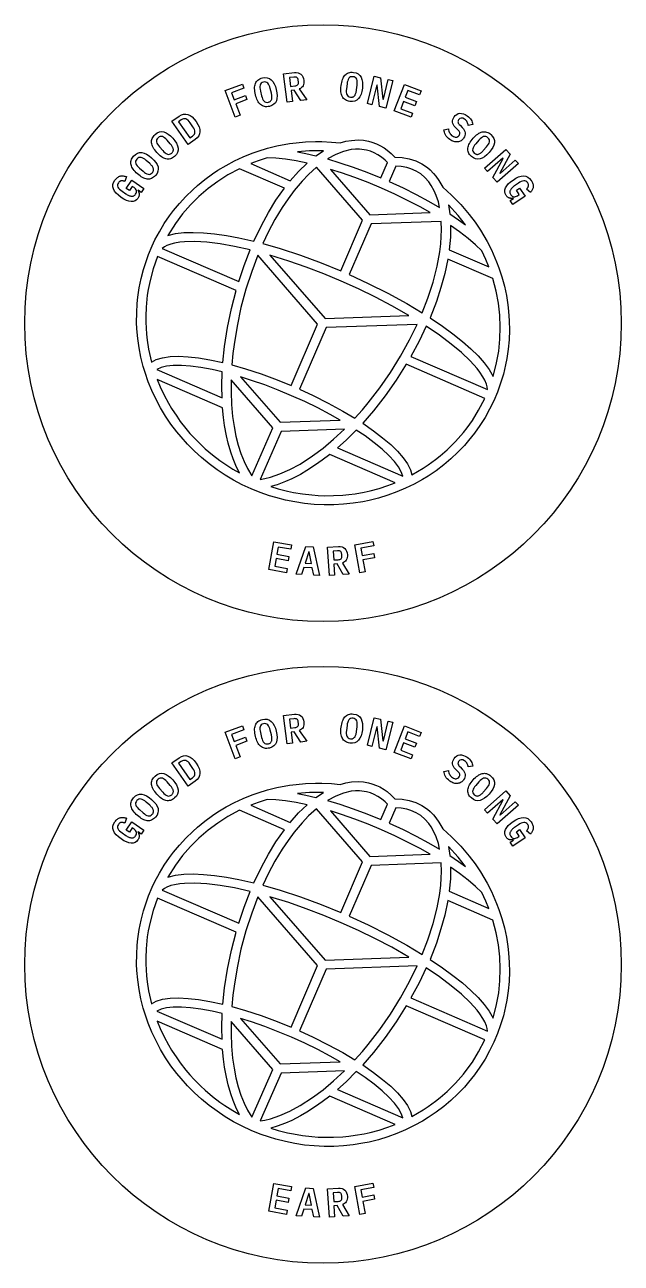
# Model space of a CAD drawing. Header units: millimetres. Extents: x 0 to 600, y 0 to 400.
# Drawn here: x 96 to 136, y 96 to 179 of the extents above; entities that cross this region are included whole.
import ezdxf

# ---------------------------------------------------------------- set-up
doc = ezdxf.new("R2010")
doc.units = ezdxf.units.MM
for name, color, linetype in [('CUT', 7, 'Continuous'), ('ENGRAVE_BACK_MIRRORED', 7, 'Continuous'), ('ENGRAVE_FRONT', 7, 'Continuous')]:
    doc.layers.add(name, color=color, linetype=linetype)

msp = doc.modelspace()

# ---------------------------------------------------------------- linework, layer by layer
at = {"layer": 'CUT'}
for centre in [(116, 159), (116, 116)]:
    msp.add_circle(centre, 20, dxfattribs=at)
at = {"layer": 'ENGRAVE_BACK_MIRRORED'}
for points in [[(127.992, 162.107), (128.16, 161.486), (128.295, 160.859), (128.396, 160.226), (128.445, 159.797), (128.49, 159.16), (128.499, 158.522), (128.475, 157.891), (128.417, 157.258), (128.324, 156.629), (128.243, 156.208), (128.094, 155.591), (127.912, 154.983), (127.697, 154.386), (127.452, 153.807), (127.174, 153.238), (126.865, 152.684), (126.526, 152.147), (126.158, 151.629), (125.763, 151.132), (125.48, 150.808), (125.045, 150.351), (124.58, 149.914), (124.092, 149.502), (123.582, 149.116), (123.052, 148.758), (122.682, 148.531), (122.12, 148.22), (121.541, 147.939), (120.947, 147.688), (120.345, 147.469), (119.726, 147.28), (119.096, 147.124), (118.667, 147.036), (118.024, 146.934), (117.376, 146.866), (116.724, 146.83), (116.071, 146.828), (115.417, 146.859), (114.77, 146.922), (114.121, 147.019), (113.477, 147.149), (112.84, 147.311), (112.416, 147.439), (111.795, 147.654), (111.187, 147.899), (110.588, 148.177), (110.006, 148.484), (109.441, 148.819), (108.894, 149.182), (108.366, 149.572), (107.858, 149.988), (107.377, 150.425), (106.916, 150.888), (106.479, 151.374), (106.199, 151.714), (105.807, 152.235), (105.442, 152.773), (105.109, 153.325), (104.803, 153.896), (104.527, 154.482), (104.283, 155.079), (104.071, 155.688), (103.947, 156.104), (103.79, 156.727), (103.667, 157.351), (103.577, 157.985), (103.522, 158.622), (103.503, 159.053), (103.505, 159.69), (103.54, 160.32), (103.584, 160.748), (103.676, 161.377), (103.802, 161.994), (103.962, 162.608), (104.155, 163.212), (104.303, 163.614), (104.548, 164.193), (104.733, 164.579), (105.029, 165.133), (105.358, 165.676), (105.716, 166.2), (105.974, 166.543), (106.375, 167.029), (106.806, 167.498), (107.262, 167.943), (107.584, 168.229), (108.075, 168.629), (108.592, 169.006), (108.953, 169.245), (109.503, 169.576), (110.071, 169.877), (110.65, 170.146), (111.249, 170.387), (111.66, 170.533), (112.28, 170.721), (112.904, 170.876), (113.761, 171.035), (114.192, 171.092), (114.836, 171.15), (115.488, 171.174), (115.929, 171.172), (116.578, 171.142), (117.161, 171.086), (117.542, 171.19), (117.907, 171.253), (118.364, 171.279), (118.719, 171.256), (119.046, 171.199), (119.277, 171.137), (119.588, 171.022), (119.806, 170.919), (120.099, 170.747), (120.301, 170.605), (120.571, 170.38), (120.825, 170.128), (121.303, 170.104), (121.773, 170.021), (122.216, 169.881), (122.629, 169.682), (123.007, 169.427), (123.182, 169.279), (123.419, 169.041), (123.575, 168.853), (123.775, 168.569), (124.028, 168.109), (124.627, 167.572), (125.233, 166.952), (125.798, 166.29), (126.193, 165.765), (126.555, 165.231), (126.782, 164.862), (126.999, 164.482), (127.292, 163.91), (127.641, 163.116), (127.793, 162.714), (127.992, 162.107)], [(116.032, 170.556), (115.084, 170.549), (114.285, 170.485), (114.846, 170.374), (115.529, 170.215), (116.032, 170.556)], [(120.33, 169.759), (120.161, 169.924), (119.927, 170.118), (119.685, 170.283), (119.435, 170.418), (119.178, 170.524), (118.913, 170.6), (118.456, 170.663), (118.171, 170.661), (117.878, 170.63), (117.375, 170.511), (116.855, 170.306), (116.309, 170.006), (117.129, 169.758), (118.032, 169.454), (118.947, 169.114), (119.886, 168.733), (120.33, 169.759)], [(113.417, 168.047), (110.401, 169.355), (109.626, 168.939), (108.942, 168.503), (108.293, 168.02), (107.681, 167.494), (107.109, 166.927), (106.581, 166.321), (106.098, 165.679), (105.593, 164.884), (106.111, 165.006), (106.67, 165.071), (107.293, 165.089), (107.979, 165.061), (108.722, 164.989), (109.52, 164.873), (110.364, 164.715), (111.361, 164.487), (111.869, 165.546), (112.344, 166.416), (112.848, 167.235), (113.417, 168.047)], [(114.933, 169.727), (114.207, 169.876), (113.489, 169.99), (112.834, 170.057), (112.259, 170.077), (111.658, 169.883), (111.16, 169.694), (113.809, 168.546), (114.367, 169.177), (114.933, 169.727)], [(111.964, 164.332), (113.122, 163.997), (114.488, 163.549), (115.876, 163.037), (117.185, 162.505), (118.657, 165.899), (115.559, 169.458), (115.027, 168.974), (114.599, 168.524), (114.073, 167.895), (113.661, 167.341), (113.262, 166.745), (112.781, 165.946), (112.326, 165.092), (111.964, 164.332)], [(120.448, 168.489), (121.368, 168.064), (122.241, 167.629), (123.081, 167.177), (123.822, 166.749), (123.735, 167.125), (123.592, 167.568), (123.462, 167.872), (123.26, 168.236), (123.089, 168.48), (122.834, 168.764), (122.551, 169.003), (122.239, 169.196), (121.898, 169.345), (121.623, 169.426), (121.232, 169.495), (120.893, 169.515), (120.448, 168.489)], [(123.184, 166.413), (122.513, 166.79), (121.677, 167.228), (120.811, 167.649), (119.924, 168.05), (119.025, 168.424), (118.125, 168.768), (117.234, 169.079), (116.5, 169.311), (119.15, 166.266), (123.184, 166.413)], [(125.555, 165.599), (125.056, 166.225), (124.413, 166.922), (124.508, 166.322), (125.091, 165.932), (125.555, 165.599)], [(123.826, 163.782), (123.894, 164.328), (123.932, 164.801), (123.948, 165.258), (123.935, 165.826), (119.22, 165.655), (117.748, 162.261), (119.032, 161.669), (120.354, 161.006), (121.615, 160.315), (122.651, 159.698), (123.025, 160.667), (123.379, 161.76), (123.65, 162.821), (123.826, 163.782)], [(127.114, 162.777), (126.912, 163.27), (126.643, 163.841), (126.235, 164.247), (125.739, 164.679), (125.164, 165.125), (124.559, 165.553), (124.544, 164.764), (124.466, 163.926), (127.114, 162.777)], [(111.115, 163.916), (110.071, 164.148), (109.104, 164.318), (108.215, 164.427), (107.415, 164.474), (106.715, 164.459), (106.406, 164.429), (106.039, 164.368), (105.8, 164.306), (105.531, 164.206), (105.368, 164.12), (105.216, 164.01), (110.345, 161.786), (110.71, 162.873), (111.115, 163.916)], [(110.832, 161.28), (110.5, 160.045), (110.234, 158.808), (110.034, 157.573), (109.959, 156.961), (109.89, 156.205), (110.801, 155.942), (111.849, 155.599), (112.916, 155.205), (113.855, 154.824), (115.642, 158.945), (111.629, 163.554), (111.217, 162.469), (110.832, 161.28)], [(117.223, 161.821), (116.047, 162.311), (114.87, 162.761), (113.705, 163.167), (112.435, 163.563), (116.135, 159.312), (121.767, 159.516), (120.611, 160.173), (119.518, 160.746), (118.384, 161.298), (117.223, 161.821)], [(104.503, 156.395), (104.811, 156.557), (105.243, 156.688), (105.741, 156.761), (106.319, 156.782), (106.956, 156.752), (107.661, 156.673), (108.418, 156.546), (109.286, 156.358), (109.398, 157.447), (109.592, 158.712), (109.854, 159.977), (110.169, 161.194), (104.909, 163.475), (104.609, 162.632), (104.4, 161.858), (104.28, 161.268), (104.218, 160.871), (104.137, 160.072), (104.114, 159.468), (104.117, 159.065), (104.165, 158.259), (104.211, 157.857), (104.307, 157.256), (104.503, 156.395)], [(123.176, 159.365), (124.024, 158.792), (124.716, 158.285), (125.347, 157.781), (125.907, 157.288), (126.396, 156.807), (126.809, 156.339), (127.143, 155.887), (127.408, 155.426), (127.643, 156.338), (127.782, 157.129), (127.863, 157.928), (127.887, 158.733), (127.852, 159.54), (127.76, 160.344), (127.611, 161.141), (127.386, 161.991), (124.369, 163.299), (124.166, 162.328), (123.912, 161.401), (123.602, 160.459), (123.176, 159.365)], [(121.197, 156.786), (121.801, 157.88), (122.312, 158.922), (116.204, 158.701), (114.418, 154.58), (115.339, 154.155), (116.355, 153.645), (117.322, 153.115), (118.136, 152.629), (118.641, 153.196), (119.037, 153.67), (119.801, 154.66), (120.522, 155.7), (121.197, 156.786)], [(127.028, 154.553), (127.005, 154.739), (126.956, 154.917), (126.845, 155.182), (126.726, 155.399), (126.521, 155.708), (126.331, 155.954), (125.864, 156.475), (125.283, 157.027), (124.596, 157.601), (123.811, 158.191), (122.927, 158.795), (122.443, 157.786), (121.899, 156.777), (127.028, 154.553)], [(109.246, 155.737), (108.557, 155.893), (107.81, 156.03), (107.122, 156.121), (106.503, 156.164), (105.959, 156.161), (105.502, 156.113), (105.139, 156.025), (104.867, 155.9), (109.231, 154.007), (109.219, 154.781), (109.246, 155.737)], [(118.661, 152.294), (119.391, 151.789), (120.001, 151.322), (120.541, 150.862), (120.998, 150.418), (121.378, 149.981), (121.665, 149.568), (121.865, 149.163), (121.957, 148.828), (122.72, 149.273), (123.058, 149.497), (123.548, 149.855), (123.864, 150.107), (124.319, 150.506), (124.891, 151.073), (125.419, 151.679), (125.666, 151.996), (126.015, 152.486), (126.437, 153.168), (126.847, 153.963), (121.587, 156.243), (120.914, 155.182), (120.169, 154.126), (119.379, 153.12), (118.661, 152.294)], [(104.886, 155.223), (105.088, 154.73), (105.35, 154.174), (105.641, 153.63), (105.851, 153.276), (106.188, 152.758), (106.429, 152.422), (106.811, 151.933), (107.08, 151.618), (107.36, 151.312), (107.799, 150.87), (108.105, 150.588), (108.581, 150.184), (109.078, 149.804), (109.419, 149.565), (109.947, 149.228), (110.401, 148.967), (110.205, 149.356), (109.975, 149.902), (109.819, 150.348), (109.642, 150.966), (109.527, 151.462), (109.403, 152.145), (109.331, 152.685), (109.27, 153.322), (104.886, 155.223)], [(110.47, 155.402), (113.12, 152.357), (117.154, 152.504), (116.482, 152.881), (115.647, 153.319), (114.781, 153.741), (113.893, 154.141), (112.994, 154.515), (112.095, 154.859), (111.204, 155.17), (110.47, 155.402)], [(109.869, 153.549), (109.94, 152.754), (110.036, 152.073), (110.162, 151.428), (110.316, 150.821), (110.498, 150.256), (110.706, 149.736), (110.938, 149.263), (111.234, 148.779), (112.626, 151.99), (109.839, 155.193), (109.835, 154.395), (109.869, 153.549)], [(111.797, 148.535), (112.108, 148.591), (112.476, 148.683), (113.115, 148.899), (113.78, 149.193), (114.464, 149.563), (115.301, 150.104), (116.007, 150.632), (116.712, 151.226), (117.432, 151.9), (113.189, 151.746), (111.797, 148.535)], [(121.347, 148.754), (121.252, 149.038), (121.068, 149.364), (120.791, 149.731), (120.422, 150.129), (119.967, 150.552), (119.43, 150.992), (118.82, 151.443), (118.235, 151.839), (117.556, 151.167), (116.982, 150.647), (121.347, 148.754)], [(116.456, 150.206), (115.949, 149.815), (115.505, 149.499), (114.923, 149.123), (114.482, 148.868), (113.909, 148.574), (113.477, 148.383), (112.922, 148.178), (112.504, 148.055), (113.004, 147.902), (113.611, 147.747), (114.019, 147.662), (114.636, 147.559), (115.256, 147.487), (115.671, 147.457), (116.086, 147.441), (116.709, 147.443), (117.329, 147.477), (117.741, 147.518), (118.15, 147.572), (118.76, 147.679), (119.162, 147.768), (119.757, 147.927), (120.342, 148.117), (120.84, 148.306), (116.456, 150.206)], [(127.992, 119.107), (128.16, 118.486), (128.295, 117.859), (128.396, 117.226), (128.445, 116.797), (128.49, 116.16), (128.499, 115.522), (128.475, 114.891), (128.417, 114.258), (128.324, 113.629), (128.243, 113.208), (128.094, 112.591), (127.912, 111.983), (127.697, 111.386), (127.452, 110.807), (127.174, 110.238), (126.865, 109.684), (126.526, 109.147), (126.158, 108.629), (125.763, 108.132), (125.48, 107.808), (125.045, 107.351), (124.58, 106.914), (124.092, 106.502), (123.582, 106.116), (123.052, 105.758), (122.682, 105.531), (122.12, 105.22), (121.541, 104.939), (120.947, 104.688), (120.345, 104.469), (119.726, 104.28), (119.096, 104.124), (118.667, 104.036), (118.024, 103.934), (117.376, 103.866), (116.724, 103.83), (116.071, 103.828), (115.417, 103.859), (114.77, 103.922), (114.121, 104.019), (113.477, 104.149), (112.84, 104.311), (112.416, 104.439), (111.795, 104.654), (111.187, 104.899), (110.588, 105.177), (110.006, 105.484), (109.441, 105.819), (108.894, 106.182), (108.366, 106.572), (107.858, 106.988), (107.377, 107.425), (106.916, 107.888), (106.479, 108.374), (106.199, 108.714), (105.807, 109.235), (105.442, 109.773), (105.109, 110.325), (104.803, 110.896), (104.527, 111.482), (104.283, 112.079), (104.071, 112.688), (103.947, 113.104), (103.79, 113.727), (103.667, 114.351), (103.577, 114.985), (103.522, 115.622), (103.503, 116.053), (103.505, 116.69), (103.54, 117.32), (103.584, 117.748), (103.676, 118.377), (103.802, 118.994), (103.962, 119.608), (104.155, 120.212), (104.303, 120.614), (104.548, 121.193), (104.733, 121.579), (105.029, 122.133), (105.358, 122.676), (105.716, 123.2), (105.974, 123.543), (106.375, 124.029), (106.806, 124.498), (107.262, 124.943), (107.584, 125.229), (108.075, 125.629), (108.592, 126.006), (108.953, 126.245), (109.503, 126.576), (110.071, 126.877), (110.65, 127.146), (111.249, 127.387), (111.66, 127.533), (112.28, 127.721), (112.904, 127.876), (113.761, 128.035), (114.192, 128.092), (114.836, 128.15), (115.488, 128.174), (115.929, 128.172), (116.578, 128.142), (117.161, 128.086), (117.542, 128.19), (117.907, 128.253), (118.364, 128.279), (118.719, 128.256), (119.046, 128.199), (119.277, 128.137), (119.588, 128.022), (119.806, 127.919), (120.099, 127.747), (120.301, 127.605), (120.571, 127.38), (120.825, 127.128), (121.303, 127.104), (121.773, 127.021), (122.216, 126.881), (122.629, 126.682), (123.007, 126.427), (123.182, 126.279), (123.419, 126.041), (123.575, 125.853), (123.775, 125.569), (124.028, 125.109), (124.627, 124.572), (125.233, 123.952), (125.798, 123.29), (126.193, 122.765), (126.555, 122.231), (126.782, 121.862), (126.999, 121.482), (127.292, 120.91), (127.641, 120.116), (127.793, 119.714), (127.992, 119.107)], [(114.933, 126.727), (114.207, 126.876), (113.489, 126.99), (112.834, 127.057), (112.259, 127.077), (111.658, 126.883), (111.16, 126.694), (113.809, 125.546), (114.367, 126.177), (114.933, 126.727)], [(116.032, 127.556), (115.084, 127.549), (114.285, 127.485), (114.846, 127.374), (115.529, 127.215), (116.032, 127.556)], [(120.33, 126.759), (120.161, 126.924), (119.927, 127.118), (119.685, 127.283), (119.435, 127.418), (119.178, 127.524), (118.913, 127.6), (118.456, 127.663), (118.171, 127.661), (117.878, 127.63), (117.375, 127.511), (116.855, 127.306), (116.309, 127.006), (117.129, 126.758), (118.032, 126.454), (118.947, 126.114), (119.886, 125.733), (120.33, 126.759)], [(113.417, 125.047), (110.401, 126.355), (109.626, 125.939), (108.942, 125.503), (108.293, 125.02), (107.681, 124.494), (107.109, 123.927), (106.581, 123.321), (106.098, 122.679), (105.593, 121.884), (106.111, 122.006), (106.67, 122.071), (107.293, 122.089), (107.979, 122.061), (108.722, 121.989), (109.52, 121.873), (110.364, 121.715), (111.361, 121.487), (111.869, 122.546), (112.344, 123.416), (112.848, 124.235), (113.417, 125.047)], [(111.964, 121.332), (113.122, 120.997), (114.488, 120.549), (115.876, 120.037), (117.185, 119.505), (118.657, 122.899), (115.559, 126.458), (115.027, 125.974), (114.599, 125.524), (114.073, 124.895), (113.661, 124.341), (113.262, 123.745), (112.781, 122.946), (112.326, 122.092), (111.964, 121.332)], [(123.184, 123.413), (122.513, 123.79), (121.677, 124.228), (120.811, 124.649), (119.924, 125.05), (119.025, 125.424), (118.125, 125.768), (117.234, 126.079), (116.5, 126.311), (119.15, 123.266), (123.184, 123.413)], [(120.448, 125.489), (121.368, 125.064), (122.241, 124.629), (123.081, 124.177), (123.822, 123.749), (123.735, 124.125), (123.592, 124.568), (123.462, 124.872), (123.26, 125.236), (123.089, 125.48), (122.834, 125.764), (122.551, 126.003), (122.239, 126.196), (121.898, 126.345), (121.623, 126.426), (121.232, 126.495), (120.893, 126.515), (120.448, 125.489)], [(125.555, 122.599), (125.056, 123.225), (124.413, 123.922), (124.508, 123.322), (125.091, 122.932), (125.555, 122.599)], [(123.826, 120.782), (123.894, 121.328), (123.932, 121.801), (123.948, 122.258), (123.935, 122.826), (119.22, 122.655), (117.748, 119.261), (119.032, 118.669), (120.354, 118.006), (121.615, 117.315), (122.651, 116.698), (123.025, 117.667), (123.379, 118.76), (123.65, 119.821), (123.826, 120.782)], [(127.114, 119.777), (126.912, 120.27), (126.643, 120.841), (126.235, 121.247), (125.739, 121.679), (125.164, 122.125), (124.559, 122.553), (124.544, 121.764), (124.466, 120.926), (127.114, 119.777)], [(111.115, 120.916), (110.071, 121.148), (109.104, 121.318), (108.215, 121.427), (107.415, 121.474), (106.715, 121.459), (106.406, 121.429), (106.039, 121.368), (105.8, 121.306), (105.531, 121.206), (105.368, 121.12), (105.216, 121.01), (110.345, 118.786), (110.71, 119.873), (111.115, 120.916)], [(104.503, 113.395), (104.811, 113.557), (105.243, 113.688), (105.741, 113.761), (106.319, 113.782), (106.956, 113.752), (107.661, 113.673), (108.418, 113.546), (109.286, 113.358), (109.398, 114.447), (109.592, 115.712), (109.854, 116.977), (110.169, 118.194), (104.909, 120.475), (104.609, 119.632), (104.4, 118.858), (104.28, 118.268), (104.218, 117.871), (104.137, 117.072), (104.114, 116.468), (104.117, 116.065), (104.165, 115.259), (104.211, 114.857), (104.307, 114.256), (104.503, 113.395)], [(110.832, 118.28), (110.5, 117.045), (110.234, 115.808), (110.034, 114.573), (109.959, 113.961), (109.89, 113.205), (110.801, 112.942), (111.849, 112.599), (112.916, 112.205), (113.855, 111.824), (115.642, 115.945), (111.629, 120.554), (111.217, 119.469), (110.832, 118.28)], [(117.223, 118.821), (116.047, 119.311), (114.87, 119.761), (113.705, 120.167), (112.435, 120.563), (116.135, 116.312), (121.767, 116.516), (120.611, 117.173), (119.518, 117.746), (118.384, 118.298), (117.223, 118.821)], [(123.176, 116.365), (124.024, 115.792), (124.716, 115.285), (125.347, 114.781), (125.907, 114.288), (126.396, 113.807), (126.809, 113.339), (127.143, 112.887), (127.408, 112.426), (127.643, 113.338), (127.782, 114.129), (127.863, 114.928), (127.887, 115.733), (127.852, 116.54), (127.76, 117.344), (127.611, 118.141), (127.386, 118.991), (124.369, 120.299), (124.166, 119.328), (123.912, 118.401), (123.602, 117.459), (123.176, 116.365)], [(121.197, 113.786), (121.801, 114.88), (122.312, 115.922), (116.204, 115.701), (114.418, 111.58), (115.339, 111.155), (116.355, 110.645), (117.322, 110.115), (118.136, 109.629), (118.641, 110.196), (119.037, 110.67), (119.801, 111.66), (120.522, 112.7), (121.197, 113.786)], [(127.028, 111.553), (127.005, 111.739), (126.956, 111.917), (126.845, 112.182), (126.726, 112.399), (126.521, 112.708), (126.331, 112.954), (125.864, 113.475), (125.283, 114.027), (124.596, 114.601), (123.811, 115.191), (122.927, 115.795), (122.443, 114.786), (121.899, 113.777), (127.028, 111.553)], [(109.246, 112.737), (108.557, 112.893), (107.81, 113.03), (107.122, 113.121), (106.503, 113.164), (105.959, 113.161), (105.502, 113.113), (105.139, 113.025), (104.867, 112.9), (109.231, 111.007), (109.219, 111.781), (109.246, 112.737)], [(118.661, 109.294), (119.391, 108.789), (120.001, 108.322), (120.541, 107.862), (120.998, 107.418), (121.378, 106.981), (121.665, 106.568), (121.865, 106.163), (121.957, 105.828), (122.72, 106.273), (123.058, 106.497), (123.548, 106.855), (123.864, 107.107), (124.319, 107.506), (124.891, 108.073), (125.419, 108.679), (125.666, 108.996), (126.015, 109.486), (126.437, 110.168), (126.847, 110.963), (121.587, 113.243), (120.914, 112.182), (120.169, 111.126), (119.379, 110.12), (118.661, 109.294)], [(104.886, 112.223), (105.088, 111.73), (105.35, 111.174), (105.641, 110.63), (105.851, 110.276), (106.188, 109.758), (106.429, 109.422), (106.811, 108.933), (107.08, 108.618), (107.36, 108.312), (107.799, 107.87), (108.105, 107.588), (108.581, 107.184), (109.078, 106.804), (109.419, 106.565), (109.947, 106.228), (110.401, 105.967), (110.205, 106.356), (109.975, 106.902), (109.819, 107.348), (109.642, 107.966), (109.527, 108.462), (109.403, 109.145), (109.331, 109.685), (109.27, 110.322), (104.886, 112.223)], [(109.869, 110.549), (109.94, 109.754), (110.036, 109.073), (110.162, 108.428), (110.316, 107.821), (110.498, 107.256), (110.706, 106.736), (110.938, 106.263), (111.234, 105.779), (112.626, 108.99), (109.839, 112.193), (109.835, 111.395), (109.869, 110.549)], [(110.47, 112.402), (113.12, 109.357), (117.154, 109.504), (116.482, 109.881), (115.647, 110.319), (114.781, 110.741), (113.893, 111.141), (112.994, 111.515), (112.095, 111.859), (111.204, 112.17), (110.47, 112.402)], [(111.797, 105.535), (112.108, 105.591), (112.476, 105.683), (113.115, 105.899), (113.78, 106.193), (114.464, 106.563), (115.301, 107.104), (116.007, 107.632), (116.712, 108.226), (117.432, 108.9), (113.189, 108.746), (111.797, 105.535)], [(121.347, 105.754), (121.252, 106.038), (121.068, 106.364), (120.791, 106.731), (120.422, 107.129), (119.967, 107.552), (119.43, 107.992), (118.82, 108.443), (118.235, 108.839), (117.556, 108.167), (116.982, 107.647), (121.347, 105.754)], [(116.456, 107.206), (115.949, 106.815), (115.505, 106.499), (114.923, 106.123), (114.482, 105.868), (113.909, 105.574), (113.477, 105.383), (112.922, 105.178), (112.504, 105.055), (113.004, 104.902), (113.611, 104.747), (114.019, 104.662), (114.636, 104.559), (115.256, 104.487), (115.671, 104.457), (116.086, 104.441), (116.709, 104.443), (117.329, 104.477), (117.741, 104.518), (118.15, 104.572), (118.76, 104.679), (119.162, 104.768), (119.757, 104.927), (120.342, 105.117), (120.84, 105.306), (116.456, 107.206)]]:
    msp.add_lwpolyline(points, close=True, dxfattribs=at)
at = {"layer": 'ENGRAVE_FRONT'}
for points in [[(111.707, 173.767), (111.659, 173.838), (111.615, 173.917), (111.574, 174.004), (111.537, 174.099), (111.504, 174.201), (111.474, 174.311), (111.449, 174.421), (111.431, 174.527), (111.42, 174.628), (111.415, 174.724), (111.417, 174.816), (111.427, 174.901), (111.443, 174.981), (111.468, 175.056), (111.499, 175.124), (111.539, 175.187), (111.585, 175.244), (111.64, 175.296), (111.702, 175.341), (111.772, 175.38), (111.85, 175.412), (111.935, 175.438), (112.107, 175.463), (112.263, 175.452), (112.402, 175.403), (112.526, 175.317), (112.634, 175.197), (112.727, 175.047), (112.806, 174.867), (112.869, 174.656), (112.911, 174.44), (112.926, 174.244), (112.913, 174.068), (112.874, 173.911), (112.804, 173.778), (112.703, 173.67), (112.571, 173.587), (112.407, 173.53), (112.319, 173.512), (112.235, 173.504), (112.155, 173.506), (112.079, 173.517), (112.007, 173.538), (111.939, 173.566), (111.875, 173.604), (111.815, 173.65), (111.759, 173.704), (111.707, 173.767)], [(112.576, 174.095), (112.578, 174.141), (112.576, 174.19), (112.571, 174.241), (112.564, 174.295), (112.553, 174.351), (112.54, 174.409), (112.462, 174.724), (112.43, 174.835), (112.392, 174.932), (112.347, 175.014), (112.297, 175.081), (112.239, 175.131), (112.171, 175.159), (112.093, 175.167), (112.005, 175.155), (111.922, 175.125), (111.857, 175.082), (111.81, 175.025), (111.782, 174.954), (111.768, 174.871), (111.767, 174.778), (111.778, 174.674), (111.802, 174.561), (111.88, 174.243), (111.913, 174.132), (111.951, 174.035), (111.995, 173.953), (112.046, 173.886), (112.104, 173.837), (112.172, 173.808), (112.25, 173.8), (112.337, 173.812), (112.381, 173.826), (112.42, 173.842), (112.455, 173.863), (112.484, 173.887), (112.51, 173.914), (112.531, 173.944), (112.548, 173.977), (112.561, 174.014), (112.57, 174.053), (112.576, 174.095)], [(114.692, 175.403), (114.717, 175.276), (114.723, 175.176), (114.716, 175.082), (114.696, 174.995), (114.663, 174.915), (114.618, 174.844), (114.561, 174.785), (114.492, 174.737), (114.411, 174.702), (114.908, 173.978), (114.519, 173.93), (114.07, 174.619), (113.857, 174.593), (113.946, 173.861), (113.592, 173.818), (113.362, 175.704), (114.078, 175.791), (114.209, 175.797), (114.326, 175.781), (114.429, 175.744), (114.519, 175.685), (114.593, 175.608), (114.651, 175.514), (114.692, 175.403)], [(114.327, 175.341), (114.309, 175.39), (114.284, 175.43), (114.253, 175.46), (114.214, 175.481), (114.165, 175.493), (114.107, 175.497), (114.04, 175.493), (113.751, 175.458), (113.823, 174.869), (114.112, 174.904), (114.178, 174.915), (114.233, 174.933), (114.277, 174.957), (114.311, 174.987), (114.334, 175.024), (114.348, 175.068), (114.353, 175.12), (114.35, 175.18), (114.338, 175.282), (114.327, 175.341)], [(117.24, 174.328), (117.22, 174.411), (117.207, 174.501), (117.2, 174.597), (117.199, 174.699), (117.204, 174.807), (117.215, 174.92), (117.231, 175.031), (117.252, 175.136), (117.277, 175.235), (117.307, 175.327), (117.342, 175.412), (117.381, 175.488), (117.425, 175.557), (117.474, 175.618), (117.528, 175.671), (117.587, 175.715), (117.651, 175.752), (117.72, 175.781), (117.795, 175.801), (117.874, 175.813), (117.958, 175.815), (118.047, 175.808), (118.217, 175.771), (118.358, 175.705), (118.472, 175.61), (118.556, 175.486), (118.615, 175.336), (118.649, 175.162), (118.658, 174.966), (118.642, 174.746), (118.604, 174.529), (118.549, 174.341), (118.474, 174.18), (118.381, 174.048), (118.269, 173.948), (118.136, 173.883), (117.983, 173.853), (117.81, 173.858), (117.721, 173.872), (117.64, 173.895), (117.566, 173.925), (117.499, 173.963), (117.439, 174.007), (117.385, 174.058), (117.339, 174.116), (117.299, 174.18), (117.266, 174.251), (117.24, 174.328)], [(118.168, 174.326), (118.187, 174.368), (118.202, 174.414), (118.216, 174.464), (118.228, 174.517), (118.239, 174.573), (118.247, 174.632), (118.286, 174.954), (118.295, 175.07), (118.294, 175.174), (118.282, 175.266), (118.258, 175.347), (118.222, 175.414), (118.168, 175.465), (118.098, 175.5), (118.012, 175.519), (117.924, 175.521), (117.847, 175.504), (117.783, 175.467), (117.732, 175.411), (117.69, 175.338), (117.656, 175.252), (117.629, 175.151), (117.61, 175.036), (117.571, 174.712), (117.562, 174.596), (117.563, 174.492), (117.575, 174.4), (117.599, 174.319), (117.635, 174.252), (117.689, 174.201), (117.759, 174.166), (117.845, 174.147), (117.891, 174.143), (117.933, 174.145), (117.973, 174.152), (118.009, 174.164), (118.042, 174.18), (118.073, 174.201), (118.1, 174.226), (118.125, 174.255), (118.148, 174.289), (118.168, 174.326)], [(120.672, 175.254), (120.216, 173.409), (119.791, 173.514), (119.635, 174.958), (119.608, 174.964), (119.281, 173.64), (118.985, 173.714), (119.441, 175.558), (119.867, 175.453), (120.023, 174.009), (120.049, 174.003), (120.377, 175.327), (120.672, 175.254)], [(110.156, 173.699), (110.446, 172.936), (110.113, 172.809), (109.437, 174.585), (110.597, 175.026), (110.702, 174.752), (109.875, 174.437), (110.051, 173.974), (110.797, 174.258), (110.901, 173.983), (110.156, 173.699)], [(121.407, 173.866), (121.221, 173.377), (122.009, 173.077), (121.905, 172.802), (120.783, 173.229), (121.459, 175.005), (122.581, 174.578), (122.476, 174.303), (121.687, 174.604), (121.511, 174.14), (122.272, 173.851), (122.167, 173.576), (121.407, 173.866)], [(107.494, 172.511), (107.609, 172.326), (107.689, 172.15), (107.736, 171.984), (107.748, 171.827), (107.724, 171.682), (107.664, 171.547), (107.567, 171.424), (107.433, 171.313), (106.948, 170.977), (105.866, 172.538), (106.351, 172.875), (106.502, 172.961), (106.652, 173.008), (106.799, 173.017), (106.944, 172.987), (107.086, 172.921), (107.226, 172.819), (107.362, 172.683), (107.494, 172.511)], [(107.093, 172.435), (107.023, 172.526), (106.952, 172.597), (106.879, 172.651), (106.805, 172.686), (106.729, 172.702), (106.652, 172.697), (106.574, 172.672), (106.494, 172.626), (106.317, 172.504), (107.074, 171.412), (107.251, 171.534), (107.321, 171.593), (107.372, 171.658), (107.404, 171.728), (107.416, 171.804), (107.409, 171.886), (107.384, 171.974), (107.341, 172.066), (107.281, 172.164), (107.093, 172.435)], [(124.108, 171.966), (124.412, 172.027), (124.424, 171.949), (124.442, 171.876), (124.467, 171.809), (124.498, 171.747), (124.535, 171.69), (124.578, 171.638), (124.627, 171.59), (124.682, 171.547), (124.748, 171.507), (124.812, 171.48), (124.872, 171.466), (124.93, 171.465), (124.985, 171.477), (125.035, 171.502), (125.081, 171.54), (125.123, 171.59), (125.15, 171.637), (125.166, 171.682), (125.172, 171.726), (125.167, 171.769), (125.151, 171.814), (125.124, 171.861), (125.085, 171.91), (125.034, 171.963), (124.887, 172.105), (124.803, 172.199), (124.741, 172.292), (124.703, 172.385), (124.687, 172.477), (124.69, 172.567), (124.709, 172.655), (124.743, 172.74), (124.792, 172.823), (124.874, 172.922), (124.965, 172.996), (125.065, 173.044), (125.175, 173.066), (125.291, 173.063), (125.411, 173.035), (125.534, 172.983), (125.661, 172.906), (125.747, 172.841), (125.821, 172.773), (125.885, 172.703), (125.937, 172.629), (125.978, 172.553), (126.009, 172.477), (126.03, 172.4), (126.041, 172.322), (125.741, 172.258), (125.733, 172.316), (125.718, 172.372), (125.698, 172.426), (125.673, 172.479), (125.64, 172.53), (125.6, 172.578), (125.552, 172.623), (125.497, 172.665), (125.376, 172.73), (125.269, 172.745), (125.176, 172.713), (125.096, 172.632), (125.07, 172.587), (125.055, 172.544), (125.05, 172.501), (125.055, 172.458), (125.072, 172.414), (125.1, 172.367), (125.139, 172.316), (125.191, 172.262), (125.334, 172.119), (125.413, 172.03), (125.472, 171.94), (125.512, 171.85), (125.532, 171.76), (125.534, 171.671), (125.517, 171.582), (125.484, 171.493), (125.432, 171.406), (125.392, 171.354), (125.35, 171.307), (125.304, 171.267), (125.255, 171.232), (125.204, 171.203), (125.15, 171.18), (125.093, 171.163), (125.035, 171.153), (124.974, 171.149), (124.912, 171.151), (124.848, 171.161), (124.782, 171.177), (124.715, 171.201), (124.647, 171.231), (124.578, 171.269), (124.508, 171.314), (124.414, 171.386), (124.333, 171.461), (124.266, 171.54), (124.212, 171.622), (124.171, 171.706), (124.139, 171.792), (124.118, 171.878), (124.108, 171.966)], [(105.395, 170.033), (105.32, 170.064), (105.244, 170.105), (105.168, 170.154), (105.091, 170.212), (105.014, 170.279), (104.937, 170.354), (104.859, 170.437), (104.787, 170.523), (104.721, 170.608), (104.664, 170.692), (104.615, 170.775), (104.574, 170.857), (104.543, 170.937), (104.52, 171.016), (104.507, 171.093), (104.503, 171.168), (104.509, 171.242), (104.523, 171.315), (104.547, 171.386), (104.581, 171.455), (104.625, 171.522), (104.679, 171.586), (104.743, 171.649), (104.883, 171.752), (105.026, 171.814), (105.172, 171.836), (105.322, 171.818), (105.473, 171.762), (105.626, 171.673), (105.779, 171.55), (105.933, 171.393), (106.071, 171.221), (106.176, 171.055), (106.247, 170.893), (106.284, 170.736), (106.285, 170.585), (106.247, 170.443), (106.168, 170.308), (106.05, 170.181), (105.98, 170.124), (105.909, 170.078), (105.838, 170.043), (105.765, 170.017), (105.692, 170.001), (105.618, 169.995), (105.544, 169.999), (105.47, 170.011), (105.395, 170.033)], [(125.728, 170.814), (125.75, 170.892), (125.781, 170.972), (125.822, 171.053), (125.87, 171.136), (125.928, 171.22), (125.993, 171.306), (126.067, 171.393), (126.144, 171.475), (126.221, 171.55), (126.298, 171.616), (126.374, 171.675), (126.451, 171.725), (126.527, 171.765), (126.602, 171.797), (126.677, 171.819), (126.752, 171.831), (126.826, 171.834), (126.899, 171.828), (126.973, 171.813), (127.045, 171.787), (127.117, 171.751), (127.187, 171.705), (127.257, 171.649), (127.375, 171.522), (127.454, 171.387), (127.493, 171.244), (127.492, 171.094), (127.454, 170.937), (127.383, 170.775), (127.279, 170.609), (127.141, 170.437), (126.986, 170.28), (126.833, 170.157), (126.68, 170.068), (126.529, 170.012), (126.38, 169.994), (126.233, 170.016), (126.09, 170.078), (125.95, 170.181), (125.886, 170.243), (125.832, 170.308), (125.789, 170.375), (125.755, 170.444), (125.731, 170.515), (125.716, 170.587), (125.711, 170.661), (125.715, 170.737), (125.728, 170.814)], [(105.95, 170.72), (105.935, 170.76), (105.916, 170.801), (105.892, 170.844), (105.863, 170.887), (105.832, 170.931), (105.796, 170.976), (105.757, 171.021), (105.542, 171.263), (105.461, 171.347), (105.382, 171.414), (105.305, 171.466), (105.229, 171.502), (105.154, 171.519), (105.081, 171.512), (105.008, 171.483), (104.937, 171.431), (104.877, 171.366), (104.839, 171.297), (104.825, 171.225), (104.833, 171.149), (104.859, 171.07), (104.902, 170.987), (104.96, 170.9), (105.034, 170.811), (105.251, 170.567), (105.331, 170.483), (105.41, 170.415), (105.488, 170.364), (105.564, 170.328), (105.638, 170.311), (105.712, 170.317), (105.784, 170.346), (105.856, 170.398), (105.889, 170.431), (105.915, 170.464), (105.936, 170.498), (105.952, 170.533), (105.961, 170.568), (105.966, 170.605), (105.965, 170.642), (105.96, 170.681), (105.95, 170.72)], [(126.474, 170.342), (126.512, 170.362), (126.551, 170.386), (126.59, 170.415), (126.63, 170.448), (126.67, 170.484), (126.711, 170.525), (126.751, 170.569), (126.966, 170.811), (127.04, 170.9), (127.098, 170.987), (127.141, 171.07), (127.167, 171.149), (127.175, 171.225), (127.161, 171.297), (127.123, 171.366), (127.063, 171.431), (126.992, 171.483), (126.919, 171.512), (126.846, 171.519), (126.771, 171.502), (126.695, 171.466), (126.618, 171.414), (126.539, 171.347), (126.458, 171.263), (126.241, 171.019), (126.167, 170.929), (126.109, 170.843), (126.067, 170.76), (126.04, 170.681), (126.032, 170.605), (126.047, 170.532), (126.084, 170.464), (126.144, 170.398), (126.18, 170.37), (126.216, 170.347), (126.252, 170.33), (126.288, 170.319), (126.325, 170.314), (126.362, 170.313), (126.399, 170.318), (126.436, 170.328), (126.474, 170.342)], [(104.139, 168.67), (104.06, 168.692), (103.98, 168.723), (103.899, 168.763), (103.816, 168.811), (103.731, 168.868), (103.645, 168.933), (103.558, 169.006), (103.476, 169.083), (103.401, 169.159), (103.334, 169.236), (103.275, 169.312), (103.224, 169.389), (103.183, 169.464), (103.152, 169.54), (103.129, 169.615), (103.116, 169.689), (103.113, 169.763), (103.119, 169.837), (103.134, 169.91), (103.159, 169.983), (103.194, 170.054), (103.24, 170.125), (103.296, 170.195), (103.423, 170.314), (103.557, 170.393), (103.7, 170.433), (103.85, 170.433), (104.007, 170.396), (104.169, 170.325), (104.336, 170.222), (104.509, 170.085), (104.666, 169.931), (104.79, 169.778), (104.88, 169.626), (104.937, 169.475), (104.956, 169.326), (104.935, 169.179), (104.873, 169.036), (104.771, 168.896), (104.708, 168.831), (104.644, 168.777), (104.577, 168.733), (104.508, 168.699), (104.438, 168.674), (104.365, 168.659), (104.291, 168.654), (104.216, 168.657), (104.139, 168.67)], [(128.897, 169.926), (129.099, 169.698), (127.673, 168.441), (127.383, 168.77), (128.077, 170.046), (128.059, 170.066), (127.036, 169.164), (126.834, 169.393), (128.26, 170.649), (128.55, 170.321), (127.856, 169.045), (127.874, 169.025), (128.897, 169.926)], [(104.607, 169.419), (104.587, 169.457), (104.563, 169.495), (104.534, 169.535), (104.5, 169.574), (104.464, 169.614), (104.423, 169.654), (104.379, 169.694), (104.136, 169.909), (104.046, 169.982), (103.959, 170.039), (103.876, 170.082), (103.796, 170.108), (103.72, 170.115), (103.648, 170.1), (103.58, 170.063), (103.515, 170.002), (103.463, 169.931), (103.434, 169.858), (103.429, 169.784), (103.445, 169.71), (103.482, 169.634), (103.534, 169.557), (103.602, 169.478), (103.686, 169.398), (103.931, 169.182), (104.021, 169.109), (104.108, 169.051), (104.191, 169.009), (104.271, 168.983), (104.347, 168.975), (104.419, 168.99), (104.487, 169.028), (104.552, 169.088), (104.581, 169.124), (104.603, 169.16), (104.62, 169.197), (104.631, 169.233), (104.636, 169.27), (104.636, 169.307), (104.631, 169.344), (104.621, 169.381), (104.607, 169.419)], [(103.664, 167.713), (103.67, 167.681), (103.673, 167.649), (103.674, 167.615), (103.672, 167.582), (103.667, 167.547), (103.659, 167.512), (103.647, 167.476), (103.632, 167.44), (103.612, 167.403), (103.589, 167.367), (103.499, 167.264), (103.393, 167.194), (103.271, 167.156), (103.132, 167.15), (102.98, 167.176), (102.817, 167.231), (102.643, 167.317), (102.459, 167.432), (102.277, 167.57), (102.131, 167.71), (102.021, 167.851), (101.947, 167.994), (101.91, 168.139), (101.913, 168.285), (101.956, 168.433), (102.039, 168.581), (102.08, 168.637), (102.122, 168.686), (102.166, 168.729), (102.211, 168.765), (102.258, 168.796), (102.305, 168.822), (102.354, 168.843), (102.403, 168.858), (102.454, 168.868), (102.505, 168.874), (102.557, 168.875), (102.609, 168.872), (102.662, 168.864), (102.716, 168.854), (102.769, 168.84), (102.822, 168.823), (102.714, 168.502), (102.684, 168.51), (102.653, 168.519), (102.623, 168.526), (102.593, 168.533), (102.563, 168.538), (102.534, 168.541), (102.506, 168.542), (102.477, 168.54), (102.45, 168.535), (102.423, 168.528), (102.397, 168.518), (102.371, 168.505), (102.346, 168.489), (102.323, 168.469), (102.3, 168.444), (102.278, 168.414), (102.238, 168.342), (102.221, 168.269), (102.225, 168.197), (102.251, 168.126), (102.296, 168.054), (102.357, 167.984), (102.434, 167.914), (102.527, 167.844), (102.778, 167.672), (102.828, 167.639), (102.878, 167.609), (102.926, 167.582), (102.973, 167.559), (103.02, 167.54), (103.065, 167.525), (103.109, 167.514), (103.151, 167.508), (103.192, 167.507), (103.231, 167.51), (103.269, 167.519), (103.305, 167.532), (103.338, 167.551), (103.371, 167.576), (103.401, 167.607), (103.429, 167.644), (103.465, 167.707), (103.486, 167.768), (103.493, 167.828), (103.485, 167.887), (103.464, 167.943), (103.433, 167.994), (103.391, 168.041), (103.338, 168.083), (103.21, 168.171), (103.014, 167.886), (102.801, 168.032), (103.177, 168.58), (103.996, 168.018), (103.816, 167.755), (103.598, 167.905), (103.586, 167.887), (103.602, 167.86), (103.617, 167.832), (103.631, 167.804), (103.644, 167.774), (103.655, 167.744), (103.664, 167.713)], [(128.572, 167.369), (128.54, 167.375), (128.508, 167.384), (128.477, 167.395), (128.446, 167.409), (128.416, 167.426), (128.386, 167.447), (128.357, 167.47), (128.329, 167.498), (128.302, 167.529), (128.276, 167.564), (128.212, 167.685), (128.185, 167.809), (128.194, 167.937), (128.238, 168.068), (128.317, 168.201), (128.428, 168.333), (128.57, 168.464), (128.744, 168.595), (128.938, 168.715), (129.121, 168.801), (129.293, 168.852), (129.453, 168.87), (129.601, 168.852), (129.736, 168.796), (129.858, 168.703), (129.967, 168.572), (130.004, 168.514), (130.035, 168.457), (130.059, 168.401), (130.077, 168.345), (130.089, 168.291), (130.096, 168.237), (130.097, 168.185), (130.094, 168.133), (130.085, 168.082), (130.072, 168.032), (130.055, 167.983), (130.033, 167.936), (130.007, 167.889), (129.978, 167.843), (129.946, 167.798), (129.911, 167.755), (129.65, 167.972), (129.669, 167.997), (129.687, 168.022), (129.705, 168.047), (129.722, 168.073), (129.738, 168.099), (129.751, 168.125), (129.762, 168.151), (129.77, 168.178), (129.776, 168.206), (129.779, 168.233), (129.779, 168.261), (129.777, 168.29), (129.77, 168.319), (129.76, 168.348), (129.745, 168.379), (129.725, 168.41), (129.672, 168.473), (129.61, 168.515), (129.542, 168.537), (129.466, 168.539), (129.383, 168.522), (129.295, 168.491), (129.202, 168.445), (129.104, 168.383), (128.852, 168.21), (128.803, 168.176), (128.758, 168.14), (128.716, 168.105), (128.677, 168.069), (128.642, 168.033), (128.612, 167.996), (128.586, 167.959), (128.565, 167.921), (128.549, 167.884), (128.538, 167.846), (128.533, 167.808), (128.532, 167.77), (128.538, 167.731), (128.549, 167.693), (128.568, 167.653), (128.592, 167.613), (128.637, 167.557), (128.687, 167.515), (128.74, 167.487), (128.798, 167.474), (128.858, 167.473), (128.917, 167.483), (128.976, 167.506), (129.035, 167.54), (129.163, 167.628), (128.967, 167.913), (129.18, 168.059), (129.556, 167.512), (128.737, 166.95), (128.557, 167.212), (128.774, 167.362), (128.762, 167.38), (128.731, 167.374), (128.7, 167.37), (128.668, 167.367), (128.636, 167.366), (128.604, 167.366), (128.572, 167.369)], [(113.715, 143.366), (113.662, 143.077), (112.862, 143.224), (112.767, 142.71), (113.597, 142.557), (113.544, 142.268), (112.363, 142.485), (112.707, 144.354), (113.888, 144.137), (113.834, 143.848), (113.004, 144), (112.915, 143.513), (113.715, 143.366)], [(115.759, 142.084), (115.381, 142.106), (115.277, 142.595), (114.715, 142.63), (114.555, 142.157), (114.197, 142.178), (114.844, 144.043), (115.339, 144.013), (115.759, 142.084)], [(115.235, 142.89), (115.073, 143.677), (115.051, 143.678), (114.795, 142.917), (115.235, 142.89)], [(117.464, 143.903), (117.534, 143.821), (117.586, 143.724), (117.62, 143.611), (117.637, 143.483), (117.637, 143.382), (117.625, 143.289), (117.599, 143.203), (117.562, 143.125), (117.512, 143.057), (117.452, 143.001), (117.38, 142.958), (117.297, 142.928), (117.749, 142.175), (117.358, 142.151), (116.952, 142.866), (116.737, 142.853), (116.782, 142.116), (116.426, 142.095), (116.311, 143.991), (117.031, 144.035), (117.162, 144.033), (117.278, 144.01), (117.378, 143.967), (117.464, 143.903)], [(117.265, 143.349), (117.265, 143.408), (117.259, 143.512), (117.251, 143.571), (117.237, 143.621), (117.214, 143.662), (117.185, 143.694), (117.147, 143.717), (117.1, 143.733), (117.042, 143.74), (116.975, 143.74), (116.684, 143.722), (116.72, 143.13), (117.011, 143.147), (117.078, 143.155), (117.134, 143.17), (117.179, 143.191), (117.214, 143.218), (117.239, 143.254), (117.256, 143.297), (117.265, 143.349)], [(119.409, 143.573), (119.462, 143.284), (118.678, 143.139), (118.825, 142.336), (118.475, 142.272), (118.131, 144.14), (119.352, 144.365), (119.405, 144.076), (118.535, 143.916), (118.625, 143.429), (119.409, 143.573)], [(117.24, 131.328), (117.22, 131.411), (117.207, 131.501), (117.2, 131.597), (117.199, 131.699), (117.204, 131.807), (117.215, 131.92), (117.231, 132.031), (117.252, 132.136), (117.277, 132.235), (117.307, 132.327), (117.342, 132.412), (117.381, 132.488), (117.425, 132.557), (117.474, 132.618), (117.528, 132.671), (117.587, 132.715), (117.651, 132.752), (117.72, 132.781), (117.795, 132.801), (117.874, 132.813), (117.958, 132.815), (118.047, 132.808), (118.217, 132.771), (118.358, 132.705), (118.472, 132.61), (118.556, 132.486), (118.615, 132.336), (118.649, 132.162), (118.658, 131.966), (118.642, 131.746), (118.604, 131.529), (118.549, 131.341), (118.474, 131.18), (118.381, 131.048), (118.269, 130.948), (118.136, 130.883), (117.983, 130.853), (117.81, 130.858), (117.721, 130.872), (117.64, 130.895), (117.566, 130.925), (117.499, 130.963), (117.439, 131.007), (117.385, 131.058), (117.339, 131.116), (117.299, 131.18), (117.266, 131.251), (117.24, 131.328)], [(110.156, 130.699), (110.446, 129.936), (110.113, 129.809), (109.437, 131.585), (110.597, 132.026), (110.702, 131.752), (109.875, 131.437), (110.051, 130.974), (110.797, 131.258), (110.901, 130.983), (110.156, 130.699)], [(111.707, 130.767), (111.659, 130.838), (111.615, 130.917), (111.574, 131.004), (111.537, 131.099), (111.504, 131.201), (111.474, 131.311), (111.449, 131.421), (111.431, 131.527), (111.42, 131.628), (111.415, 131.724), (111.417, 131.816), (111.427, 131.901), (111.443, 131.981), (111.468, 132.056), (111.499, 132.124), (111.539, 132.187), (111.585, 132.244), (111.64, 132.296), (111.702, 132.341), (111.772, 132.38), (111.85, 132.412), (111.935, 132.438), (112.107, 132.463), (112.263, 132.452), (112.402, 132.403), (112.526, 132.317), (112.634, 132.197), (112.727, 132.047), (112.806, 131.867), (112.869, 131.656), (112.911, 131.44), (112.926, 131.244), (112.913, 131.068), (112.874, 130.911), (112.804, 130.778), (112.703, 130.67), (112.571, 130.587), (112.407, 130.53), (112.319, 130.512), (112.235, 130.504), (112.155, 130.506), (112.079, 130.517), (112.007, 130.538), (111.939, 130.566), (111.875, 130.604), (111.815, 130.65), (111.759, 130.704), (111.707, 130.767)], [(112.576, 131.095), (112.578, 131.141), (112.576, 131.19), (112.571, 131.241), (112.564, 131.295), (112.553, 131.351), (112.54, 131.409), (112.462, 131.724), (112.43, 131.835), (112.392, 131.932), (112.347, 132.014), (112.297, 132.081), (112.239, 132.131), (112.171, 132.159), (112.093, 132.167), (112.005, 132.155), (111.922, 132.125), (111.857, 132.082), (111.81, 132.025), (111.782, 131.954), (111.768, 131.871), (111.767, 131.778), (111.778, 131.674), (111.802, 131.561), (111.88, 131.243), (111.913, 131.132), (111.951, 131.035), (111.995, 130.953), (112.046, 130.886), (112.104, 130.837), (112.172, 130.808), (112.25, 130.8), (112.337, 130.812), (112.381, 130.826), (112.42, 130.842), (112.455, 130.863), (112.484, 130.887), (112.51, 130.914), (112.531, 130.944), (112.548, 130.977), (112.561, 131.014), (112.57, 131.053), (112.576, 131.095)], [(114.692, 132.403), (114.717, 132.276), (114.723, 132.176), (114.716, 132.082), (114.696, 131.995), (114.663, 131.915), (114.618, 131.844), (114.561, 131.785), (114.492, 131.737), (114.411, 131.702), (114.908, 130.978), (114.519, 130.93), (114.07, 131.619), (113.857, 131.593), (113.946, 130.861), (113.592, 130.818), (113.362, 132.704), (114.078, 132.791), (114.209, 132.797), (114.326, 132.781), (114.429, 132.744), (114.519, 132.685), (114.593, 132.608), (114.651, 132.514), (114.692, 132.403)], [(114.327, 132.341), (114.309, 132.39), (114.284, 132.43), (114.253, 132.46), (114.214, 132.481), (114.165, 132.493), (114.107, 132.497), (114.04, 132.493), (113.751, 132.458), (113.823, 131.869), (114.112, 131.904), (114.178, 131.915), (114.233, 131.933), (114.277, 131.957), (114.311, 131.987), (114.334, 132.024), (114.348, 132.068), (114.353, 132.12), (114.35, 132.18), (114.338, 132.282), (114.327, 132.341)], [(118.168, 131.326), (118.187, 131.368), (118.202, 131.414), (118.216, 131.464), (118.228, 131.517), (118.239, 131.573), (118.247, 131.632), (118.286, 131.954), (118.295, 132.07), (118.294, 132.174), (118.282, 132.266), (118.258, 132.347), (118.222, 132.414), (118.168, 132.465), (118.098, 132.5), (118.012, 132.519), (117.924, 132.521), (117.847, 132.504), (117.783, 132.467), (117.732, 132.411), (117.69, 132.338), (117.656, 132.252), (117.629, 132.151), (117.61, 132.036), (117.571, 131.712), (117.562, 131.596), (117.563, 131.492), (117.575, 131.4), (117.599, 131.319), (117.635, 131.252), (117.689, 131.201), (117.759, 131.166), (117.845, 131.147), (117.891, 131.143), (117.933, 131.145), (117.973, 131.152), (118.009, 131.164), (118.042, 131.18), (118.073, 131.201), (118.1, 131.226), (118.125, 131.255), (118.148, 131.289), (118.168, 131.326)], [(120.672, 132.254), (120.216, 130.409), (119.791, 130.514), (119.635, 131.958), (119.608, 131.964), (119.281, 130.64), (118.985, 130.714), (119.441, 132.558), (119.867, 132.453), (120.023, 131.009), (120.049, 131.003), (120.377, 132.327), (120.672, 132.254)], [(121.407, 130.866), (121.221, 130.377), (122.009, 130.077), (121.905, 129.802), (120.783, 130.229), (121.459, 132.005), (122.581, 131.578), (122.476, 131.303), (121.687, 131.604), (121.511, 131.14), (122.272, 130.851), (122.167, 130.576), (121.407, 130.866)], [(107.494, 129.511), (107.609, 129.326), (107.689, 129.15), (107.736, 128.984), (107.748, 128.827), (107.724, 128.682), (107.664, 128.547), (107.567, 128.424), (107.433, 128.313), (106.948, 127.977), (105.866, 129.538), (106.351, 129.875), (106.502, 129.961), (106.652, 130.008), (106.799, 130.017), (106.944, 129.987), (107.086, 129.921), (107.226, 129.819), (107.362, 129.683), (107.494, 129.511)], [(107.093, 129.435), (107.023, 129.526), (106.952, 129.597), (106.879, 129.651), (106.805, 129.686), (106.729, 129.702), (106.652, 129.697), (106.574, 129.672), (106.494, 129.626), (106.317, 129.504), (107.074, 128.412), (107.251, 128.534), (107.321, 128.593), (107.372, 128.658), (107.404, 128.728), (107.416, 128.804), (107.409, 128.886), (107.384, 128.974), (107.341, 129.066), (107.281, 129.164), (107.093, 129.435)], [(124.108, 128.966), (124.412, 129.027), (124.424, 128.949), (124.442, 128.876), (124.467, 128.809), (124.498, 128.747), (124.535, 128.69), (124.578, 128.638), (124.627, 128.59), (124.682, 128.547), (124.748, 128.507), (124.812, 128.48), (124.872, 128.466), (124.93, 128.465), (124.985, 128.477), (125.035, 128.502), (125.081, 128.54), (125.123, 128.59), (125.15, 128.637), (125.166, 128.682), (125.172, 128.726), (125.167, 128.769), (125.151, 128.814), (125.124, 128.861), (125.085, 128.91), (125.034, 128.963), (124.887, 129.105), (124.803, 129.199), (124.741, 129.292), (124.703, 129.385), (124.687, 129.477), (124.69, 129.567), (124.709, 129.655), (124.743, 129.74), (124.792, 129.823), (124.874, 129.922), (124.965, 129.996), (125.065, 130.044), (125.175, 130.066), (125.291, 130.063), (125.411, 130.035), (125.534, 129.983), (125.661, 129.906), (125.747, 129.841), (125.821, 129.773), (125.885, 129.703), (125.937, 129.629), (125.978, 129.553), (126.009, 129.477), (126.03, 129.4), (126.041, 129.322), (125.741, 129.258), (125.733, 129.316), (125.718, 129.372), (125.698, 129.426), (125.673, 129.479), (125.64, 129.53), (125.6, 129.578), (125.552, 129.623), (125.497, 129.665), (125.376, 129.73), (125.269, 129.745), (125.176, 129.713), (125.096, 129.632), (125.07, 129.587), (125.055, 129.544), (125.05, 129.501), (125.055, 129.458), (125.072, 129.414), (125.1, 129.367), (125.139, 129.316), (125.191, 129.262), (125.334, 129.119), (125.413, 129.03), (125.472, 128.94), (125.512, 128.85), (125.532, 128.76), (125.534, 128.671), (125.517, 128.582), (125.484, 128.493), (125.432, 128.406), (125.392, 128.354), (125.35, 128.307), (125.304, 128.267), (125.255, 128.232), (125.204, 128.203), (125.15, 128.18), (125.093, 128.163), (125.035, 128.153), (124.974, 128.149), (124.912, 128.151), (124.848, 128.161), (124.782, 128.177), (124.715, 128.201), (124.647, 128.231), (124.578, 128.269), (124.508, 128.314), (124.414, 128.386), (124.333, 128.461), (124.266, 128.54), (124.212, 128.622), (124.171, 128.706), (124.139, 128.792), (124.118, 128.878), (124.108, 128.966)], [(105.395, 127.033), (105.32, 127.064), (105.244, 127.105), (105.168, 127.154), (105.091, 127.212), (105.014, 127.279), (104.937, 127.354), (104.859, 127.437), (104.787, 127.523), (104.721, 127.608), (104.664, 127.692), (104.615, 127.775), (104.574, 127.857), (104.543, 127.937), (104.52, 128.016), (104.507, 128.093), (104.503, 128.168), (104.509, 128.242), (104.523, 128.315), (104.547, 128.386), (104.581, 128.455), (104.625, 128.522), (104.679, 128.586), (104.743, 128.649), (104.883, 128.752), (105.026, 128.814), (105.172, 128.836), (105.322, 128.818), (105.473, 128.762), (105.626, 128.673), (105.779, 128.55), (105.933, 128.393), (106.071, 128.221), (106.176, 128.055), (106.247, 127.893), (106.284, 127.736), (106.285, 127.585), (106.247, 127.443), (106.168, 127.308), (106.05, 127.181), (105.98, 127.124), (105.909, 127.078), (105.838, 127.043), (105.765, 127.017), (105.692, 127.001), (105.618, 126.995), (105.544, 126.999), (105.47, 127.011), (105.395, 127.033)], [(125.728, 127.814), (125.75, 127.892), (125.781, 127.972), (125.822, 128.053), (125.87, 128.136), (125.928, 128.22), (125.993, 128.306), (126.067, 128.393), (126.144, 128.475), (126.221, 128.55), (126.298, 128.616), (126.374, 128.675), (126.451, 128.725), (126.527, 128.765), (126.602, 128.797), (126.677, 128.819), (126.752, 128.831), (126.826, 128.834), (126.899, 128.828), (126.973, 128.813), (127.045, 128.787), (127.117, 128.751), (127.187, 128.705), (127.257, 128.649), (127.375, 128.522), (127.454, 128.387), (127.493, 128.244), (127.492, 128.094), (127.454, 127.937), (127.383, 127.775), (127.279, 127.609), (127.141, 127.437), (126.986, 127.28), (126.833, 127.157), (126.68, 127.068), (126.529, 127.012), (126.38, 126.994), (126.233, 127.016), (126.09, 127.078), (125.95, 127.181), (125.886, 127.243), (125.832, 127.308), (125.789, 127.375), (125.755, 127.444), (125.731, 127.515), (125.716, 127.587), (125.711, 127.661), (125.715, 127.737), (125.728, 127.814)], [(105.95, 127.72), (105.935, 127.76), (105.916, 127.801), (105.892, 127.844), (105.863, 127.887), (105.832, 127.931), (105.796, 127.976), (105.757, 128.021), (105.542, 128.263), (105.461, 128.347), (105.382, 128.414), (105.305, 128.466), (105.229, 128.502), (105.154, 128.519), (105.081, 128.512), (105.008, 128.483), (104.937, 128.431), (104.877, 128.366), (104.839, 128.297), (104.825, 128.225), (104.833, 128.149), (104.859, 128.07), (104.902, 127.987), (104.96, 127.9), (105.034, 127.811), (105.251, 127.567), (105.331, 127.483), (105.41, 127.415), (105.488, 127.364), (105.564, 127.328), (105.638, 127.311), (105.712, 127.317), (105.784, 127.346), (105.856, 127.398), (105.889, 127.431), (105.915, 127.464), (105.936, 127.498), (105.952, 127.533), (105.961, 127.568), (105.966, 127.605), (105.965, 127.642), (105.96, 127.681), (105.95, 127.72)], [(126.474, 127.342), (126.512, 127.362), (126.551, 127.386), (126.59, 127.415), (126.63, 127.448), (126.67, 127.484), (126.711, 127.525), (126.751, 127.569), (126.966, 127.811), (127.04, 127.9), (127.098, 127.987), (127.141, 128.07), (127.167, 128.149), (127.175, 128.225), (127.161, 128.297), (127.123, 128.366), (127.063, 128.431), (126.992, 128.483), (126.919, 128.512), (126.846, 128.519), (126.771, 128.502), (126.695, 128.466), (126.618, 128.414), (126.539, 128.347), (126.458, 128.263), (126.241, 128.019), (126.167, 127.929), (126.109, 127.843), (126.067, 127.76), (126.04, 127.681), (126.032, 127.605), (126.047, 127.532), (126.084, 127.464), (126.144, 127.398), (126.18, 127.37), (126.216, 127.347), (126.252, 127.33), (126.288, 127.319), (126.325, 127.314), (126.362, 127.313), (126.399, 127.318), (126.436, 127.328), (126.474, 127.342)], [(104.139, 125.67), (104.06, 125.692), (103.98, 125.723), (103.899, 125.763), (103.816, 125.811), (103.731, 125.868), (103.645, 125.933), (103.558, 126.006), (103.476, 126.083), (103.401, 126.159), (103.334, 126.236), (103.275, 126.312), (103.224, 126.389), (103.183, 126.464), (103.152, 126.54), (103.129, 126.615), (103.116, 126.689), (103.113, 126.763), (103.119, 126.837), (103.134, 126.91), (103.159, 126.983), (103.194, 127.054), (103.24, 127.125), (103.296, 127.195), (103.423, 127.314), (103.557, 127.393), (103.7, 127.433), (103.85, 127.433), (104.007, 127.396), (104.169, 127.325), (104.336, 127.222), (104.509, 127.085), (104.666, 126.931), (104.79, 126.778), (104.88, 126.626), (104.937, 126.475), (104.956, 126.326), (104.935, 126.179), (104.873, 126.036), (104.771, 125.896), (104.708, 125.831), (104.644, 125.777), (104.577, 125.733), (104.508, 125.699), (104.438, 125.674), (104.365, 125.659), (104.291, 125.654), (104.216, 125.657), (104.139, 125.67)], [(104.607, 126.419), (104.587, 126.457), (104.563, 126.495), (104.534, 126.535), (104.5, 126.574), (104.464, 126.614), (104.423, 126.654), (104.379, 126.694), (104.136, 126.909), (104.046, 126.982), (103.959, 127.039), (103.876, 127.082), (103.796, 127.108), (103.72, 127.115), (103.648, 127.1), (103.58, 127.063), (103.515, 127.002), (103.463, 126.931), (103.434, 126.858), (103.429, 126.784), (103.445, 126.71), (103.482, 126.634), (103.534, 126.557), (103.602, 126.478), (103.686, 126.398), (103.931, 126.182), (104.021, 126.109), (104.108, 126.051), (104.191, 126.009), (104.271, 125.983), (104.347, 125.975), (104.419, 125.99), (104.487, 126.028), (104.552, 126.088), (104.581, 126.124), (104.603, 126.16), (104.62, 126.197), (104.631, 126.233), (104.636, 126.27), (104.636, 126.307), (104.631, 126.344), (104.621, 126.381), (104.607, 126.419)], [(128.897, 126.926), (129.099, 126.698), (127.673, 125.441), (127.383, 125.77), (128.077, 127.046), (128.059, 127.066), (127.036, 126.164), (126.834, 126.393), (128.26, 127.649), (128.55, 127.321), (127.856, 126.045), (127.874, 126.025), (128.897, 126.926)], [(103.664, 124.713), (103.67, 124.681), (103.673, 124.649), (103.674, 124.615), (103.672, 124.582), (103.667, 124.547), (103.659, 124.512), (103.647, 124.476), (103.632, 124.44), (103.612, 124.403), (103.589, 124.367), (103.499, 124.264), (103.393, 124.194), (103.271, 124.156), (103.132, 124.15), (102.98, 124.176), (102.817, 124.231), (102.643, 124.317), (102.459, 124.432), (102.277, 124.57), (102.131, 124.71), (102.021, 124.851), (101.947, 124.994), (101.91, 125.139), (101.913, 125.285), (101.956, 125.433), (102.039, 125.581), (102.08, 125.637), (102.122, 125.686), (102.166, 125.729), (102.211, 125.765), (102.258, 125.796), (102.305, 125.822), (102.354, 125.843), (102.403, 125.858), (102.454, 125.868), (102.505, 125.874), (102.557, 125.875), (102.609, 125.872), (102.662, 125.864), (102.716, 125.854), (102.769, 125.84), (102.822, 125.823), (102.714, 125.502), (102.684, 125.51), (102.653, 125.519), (102.623, 125.526), (102.593, 125.533), (102.563, 125.538), (102.534, 125.541), (102.506, 125.542), (102.477, 125.54), (102.45, 125.535), (102.423, 125.528), (102.397, 125.518), (102.371, 125.505), (102.346, 125.489), (102.323, 125.469), (102.3, 125.444), (102.278, 125.414), (102.238, 125.342), (102.221, 125.269), (102.225, 125.197), (102.251, 125.126), (102.296, 125.054), (102.357, 124.984), (102.434, 124.914), (102.527, 124.844), (102.778, 124.672), (102.828, 124.639), (102.878, 124.609), (102.926, 124.582), (102.973, 124.559), (103.02, 124.54), (103.065, 124.525), (103.109, 124.514), (103.151, 124.508), (103.192, 124.507), (103.231, 124.51), (103.269, 124.519), (103.305, 124.532), (103.338, 124.551), (103.371, 124.576), (103.401, 124.607), (103.429, 124.644), (103.465, 124.707), (103.486, 124.768), (103.493, 124.828), (103.485, 124.887), (103.464, 124.943), (103.433, 124.994), (103.391, 125.041), (103.338, 125.083), (103.21, 125.171), (103.014, 124.886), (102.801, 125.032), (103.177, 125.58), (103.996, 125.018), (103.816, 124.755), (103.598, 124.905), (103.586, 124.887), (103.602, 124.86), (103.617, 124.832), (103.631, 124.804), (103.644, 124.774), (103.655, 124.744), (103.664, 124.713)], [(128.572, 124.369), (128.54, 124.375), (128.508, 124.384), (128.477, 124.395), (128.446, 124.409), (128.416, 124.426), (128.386, 124.447), (128.357, 124.47), (128.329, 124.498), (128.302, 124.529), (128.276, 124.564), (128.212, 124.685), (128.185, 124.809), (128.194, 124.937), (128.238, 125.068), (128.317, 125.201), (128.428, 125.333), (128.57, 125.464), (128.744, 125.595), (128.938, 125.715), (129.121, 125.801), (129.293, 125.852), (129.453, 125.87), (129.601, 125.852), (129.736, 125.796), (129.858, 125.703), (129.967, 125.572), (130.004, 125.514), (130.035, 125.457), (130.059, 125.401), (130.077, 125.345), (130.089, 125.291), (130.096, 125.237), (130.097, 125.185), (130.094, 125.133), (130.085, 125.082), (130.072, 125.032), (130.055, 124.983), (130.033, 124.936), (130.007, 124.889), (129.978, 124.843), (129.946, 124.798), (129.911, 124.755), (129.65, 124.972), (129.669, 124.997), (129.687, 125.022), (129.705, 125.047), (129.722, 125.073), (129.738, 125.099), (129.751, 125.125), (129.762, 125.151), (129.77, 125.178), (129.776, 125.206), (129.779, 125.233), (129.779, 125.261), (129.777, 125.29), (129.77, 125.319), (129.76, 125.348), (129.745, 125.379), (129.725, 125.41), (129.672, 125.473), (129.61, 125.515), (129.542, 125.537), (129.466, 125.539), (129.383, 125.522), (129.295, 125.491), (129.202, 125.445), (129.104, 125.383), (128.852, 125.21), (128.803, 125.176), (128.758, 125.14), (128.716, 125.105), (128.677, 125.069), (128.642, 125.033), (128.612, 124.996), (128.586, 124.959), (128.565, 124.921), (128.549, 124.884), (128.538, 124.846), (128.533, 124.808), (128.532, 124.77), (128.538, 124.731), (128.549, 124.693), (128.568, 124.653), (128.592, 124.613), (128.637, 124.557), (128.687, 124.515), (128.74, 124.487), (128.798, 124.474), (128.858, 124.473), (128.917, 124.483), (128.976, 124.506), (129.035, 124.54), (129.163, 124.628), (128.967, 124.913), (129.18, 125.059), (129.556, 124.512), (128.737, 123.95), (128.557, 124.212), (128.774, 124.362), (128.762, 124.38), (128.731, 124.374), (128.7, 124.37), (128.668, 124.367), (128.636, 124.366), (128.604, 124.366), (128.572, 124.369)], [(113.715, 100.366), (113.662, 100.077), (112.862, 100.224), (112.767, 99.71), (113.597, 99.557), (113.544, 99.268), (112.363, 99.485), (112.707, 101.354), (113.888, 101.137), (113.834, 100.848), (113.004, 101), (112.915, 100.513), (113.715, 100.366)], [(119.409, 100.573), (119.462, 100.284), (118.678, 100.139), (118.825, 99.336), (118.475, 99.272), (118.131, 101.14), (119.352, 101.365), (119.405, 101.076), (118.535, 100.916), (118.625, 100.429), (119.409, 100.573)], [(115.759, 99.084), (115.381, 99.106), (115.277, 99.595), (114.715, 99.63), (114.555, 99.157), (114.197, 99.178), (114.844, 101.043), (115.339, 101.013), (115.759, 99.084)], [(115.235, 99.89), (115.073, 100.677), (115.051, 100.678), (114.795, 99.917), (115.235, 99.89)], [(117.464, 100.903), (117.534, 100.821), (117.586, 100.724), (117.62, 100.611), (117.637, 100.483), (117.637, 100.382), (117.625, 100.289), (117.599, 100.203), (117.562, 100.125), (117.512, 100.057), (117.452, 100.001), (117.38, 99.958), (117.297, 99.928), (117.749, 99.175), (117.358, 99.151), (116.952, 99.866), (116.737, 99.853), (116.782, 99.116), (116.426, 99.095), (116.311, 100.991), (117.031, 101.035), (117.162, 101.033), (117.278, 101.01), (117.378, 100.967), (117.464, 100.903)], [(117.265, 100.349), (117.265, 100.408), (117.259, 100.512), (117.251, 100.571), (117.237, 100.621), (117.214, 100.662), (117.185, 100.694), (117.147, 100.717), (117.1, 100.733), (117.042, 100.74), (116.975, 100.74), (116.684, 100.722), (116.72, 100.13), (117.011, 100.147), (117.078, 100.155), (117.134, 100.17), (117.179, 100.191), (117.214, 100.218), (117.239, 100.254), (117.256, 100.297), (117.265, 100.349)]]:
    msp.add_lwpolyline(points, close=True, dxfattribs=at)

doc.saveas('drawing.dxf')
